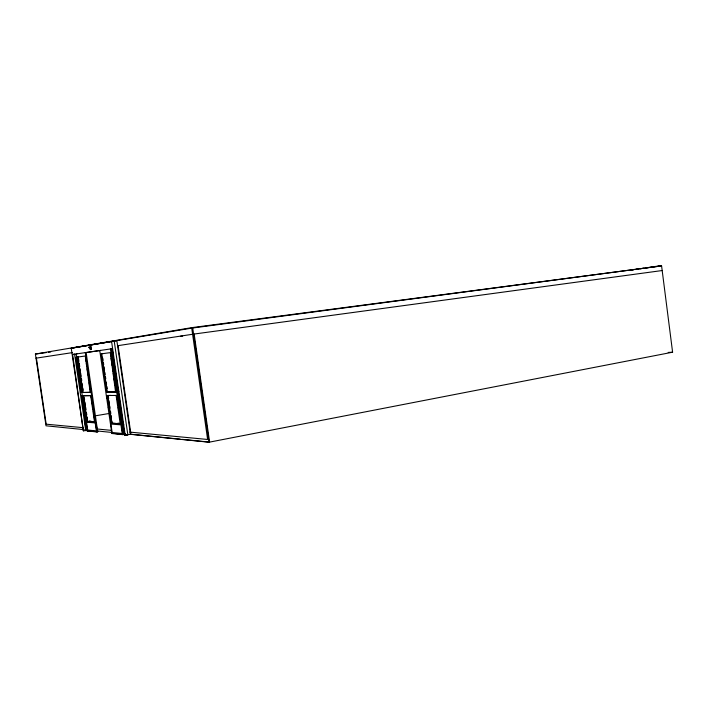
<?xml version="1.0" encoding="UTF-8"?>
<svg xmlns="http://www.w3.org/2000/svg" width="708" height="708" viewBox="0 0 708 708"><rect width="100%" height="100%" fill="white"/><g stroke="black" fill="none" stroke-linecap="round" stroke-linejoin="round"><path stroke-width="1.06" d="M129.883 434.252L209.028 442.217L672.6 352.203L661.591 265.898L191.718 328.131M122.882 434.641L123.75 434.491L111.289 348.849L110.413 348.964L122.882 434.641L111.855 433.5L99.748 350.531L100.598 350.407M130.449 434.305L116.855 340.69L71.234 348.177L83.367 430.871L72.597 354.487L112.068 348.717L124.652 435.199L129.015 434.411M124.652 435.199L130.945 434.216L118.077 345.646L117.581 345.716L193.594 334.114L662.184 270.536M111.855 433.5L112.696 433.349M96.916 431.951L97.731 431.8L86.128 352.531L85.305 352.637L96.916 431.951L87.438 430.96L76.154 353.982L76.951 353.867M83.367 430.871L87.748 430.225M87.438 430.96L88.234 430.827M111.05 395.418L107.342 395.515L111.386 423.225L112.227 423.083L111.917 420.95M111.386 423.225L120.652 423.8L111.811 423.154L107.766 395.445M83.163 395.719L91.075 395.595L83.163 395.719L86.925 421.428L94.925 421.915M95.217 415.844L109.386 413.437M84.305 429.659L46.02 425.8L35.4 354.044L191.656 327.662L661.591 265.898M73.614 347.858L114.209 341.035L127.838 434.783L127.272 434.73M88.863 347.247L91.137 346.902L91.182 349.513L90.394 349.637L88.863 347.247L89.704 347.141M82.323 395.489L81.526 395.613L85.27 421.11L86.057 420.977L85.588 417.791M102.12 353.734L101.271 353.858L106.837 392.046L115.997 391.816M81.854 392.303L81.057 392.427L75.906 357.292L76.703 357.177M78.296 356.965L77.491 357.08L82.686 392.506L90.589 392.294M36.011 358.177L72.366 352.619M630.518 270.182L633.784 269.695M635.97 269.367L638.147 269.04M640.333 268.713L643.599 268.226M645.785 267.898L659.953 265.783M86.004 352.575L100.049 350.513M72.597 354.487L74.499 354.23M192.594 334.264L193.169 334.185M180.407 336.265L182.637 336.088M77.491 357.08L85.279 356.018L90.181 392.365L82.686 392.506M101.271 353.858L110.298 352.628L115.563 391.887L106.837 392.046M111.218 352.504L113.165 352.239M71.234 348.177L192.718 327.963L209.028 442.217M35.4 354.044L46.33 352.566M48.516 352.274L50.702 351.973M91.137 346.902L90.297 347.017L91.182 349.513M668.184 352.425L672.6 352.203M112.395 391.701L115.369 391.648M111.97 391.772L118.9 391.639M112.059 391.834L115.493 391.763M117.439 395.232L119.422 395.214M107.342 395.515L116.085 395.445L120.218 423.88M89.27 421.207L91.421 421.366M117.988 423.287L119.997 423.437M88.872 421.278L91.013 421.437M117.563 423.366L119.563 423.508M121.572 423.658L123.573 423.8M88.473 421.349L90.987 421.526M118.139 423.508L120.139 423.658M86.925 421.428L94.518 421.986L90.668 395.657M87.031 422.056L84.907 421.897L86.04 429.65M121.82 424.685L123.865 424.844M83.517 427.712L46.179 424.18L36.4 358.115M96.695 428.959L110.97 430.314M129.644 432.084L207.621 439.464L191.656 327.662M125.13 433.561L123.077 433.349L122.767 431.19M132.033 434.331L180.106 439.146M182.292 439.367L208.506 441.996M97.438 430.986L122.218 433.508L120.953 424.844L110.908 424.074L112.138 432.491M90.73 430.862L92.81 431.075M118.493 433.703L120.537 433.916M125.661 434.438L127.706 434.65M97.731 431.8L85.783 430.57L74.579 354.221M115.59 433.65L120.732 434.172M122.749 434.385L126.829 434.809M96.005 422.738L96.297 424.747M96.589 426.747L97.031 429.756M85.597 358.151L86.066 361.354M86.376 363.487L86.686 365.62M87.155 368.824L87.465 370.957M87.783 373.089L88.093 375.222M88.562 378.426L88.872 380.559M89.19 382.692L89.5 384.833M89.969 388.028L90.279 390.161M91.385 397.701L91.686 399.808M92.155 402.958L92.465 405.065M92.766 407.171L93.075 409.277M93.385 411.383L93.845 414.543M94.155 416.649L94.465 418.755M78.606 359.115L78.924 361.257M79.243 363.408L79.712 366.62M80.022 368.771L80.34 370.912M80.659 373.063L81.128 376.284M81.438 378.426L81.756 380.577M82.225 383.789L82.544 385.94M82.854 388.081L83.172 390.232M84.27 397.737L84.588 399.878M84.898 402.02L85.367 405.233M85.686 407.374L85.995 409.516M86.465 412.729L86.783 414.87M87.093 417.012L87.411 419.154M77.898 357.018L83.084 392.444M83.562 395.657L87.323 421.357M77.172 360.372L77.482 362.496M77.791 364.629L78.261 367.824M78.579 369.948L78.889 372.081M79.358 375.275L79.668 377.399M79.977 379.532L80.287 381.656M80.756 384.851L81.075 386.975M81.385 389.108L81.694 391.232M82.783 398.675L83.252 401.861M83.562 403.985L83.88 406.109M84.34 409.295L84.659 411.419M84.969 413.543L85.279 415.667M76.305 357.23L81.455 392.365M81.924 395.551L85.659 421.048M111.563 341.389L125.219 435.261M122.139 426.853L122.449 429.021M110.457 353.717L110.775 355.894M111.085 358.071L111.563 361.337M111.882 363.514L112.2 365.691M112.669 368.957L112.988 371.134M113.307 373.311L113.625 375.488M114.094 378.753L114.413 380.931M114.731 383.108L115.05 385.285M116.838 397.56L117.156 399.746M117.634 403.029L117.953 405.215M118.271 407.401L118.581 409.587M119.696 417.242L120.015 419.428M102.757 358.098L103.076 360.284M103.395 362.461L103.713 364.647M104.032 366.824L104.51 370.098M104.819 372.284L105.138 374.461M105.457 376.647L105.775 378.824M106.253 382.099L106.572 384.276M106.89 386.462L107.209 388.639M108.351 396.445L108.66 398.577M108.97 400.71L109.43 403.905M109.749 406.038L110.059 408.162M110.519 411.357L110.829 413.49M111.147 415.623L111.457 417.755M101.695 353.796L107.262 391.984M194.169 334.034L209.603 442.111M91.739 397.905L91.597 398.48L91.243 396.984L91.739 397.905M93.173 407.684L93.031 408.25L92.677 406.755L93.173 407.684M107.359 397.887L107.2 398.489L106.82 396.923L107.359 397.887M108.855 408.144L108.696 408.737L108.315 407.171L108.855 408.144M95.191 422.88L86.562 422.216L87.703 430.03L96.368 430.906L95.191 422.88"/></g></svg>
